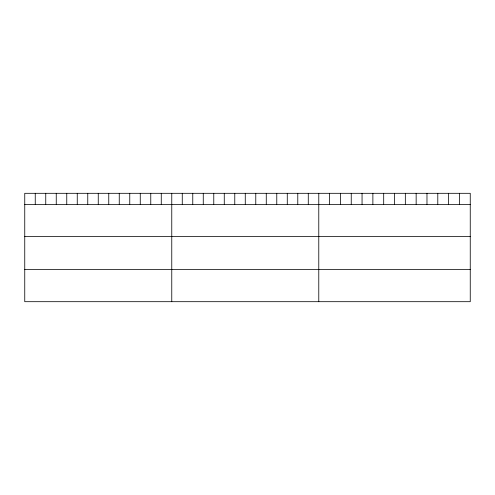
<?xml version="1.0" encoding="UTF-8"?>
<svg xmlns="http://www.w3.org/2000/svg" width="495" height="495" viewBox="0 0 495 495"><rect width="100%" height="100%" fill="white"/><g stroke="black" fill="none" stroke-linecap="round" stroke-linejoin="round"><path stroke-width="0.74" d="M470.25 204.392L470.25 301.69L24.75 301.69L24.75 193.31L470.25 193.31L470.25 204.392L24.75 204.392M24.75 236.499L470.25 236.499M24.75 269.583L470.25 269.583M459.428 193.31L459.428 204.392M448.612 193.31L448.612 204.392M437.79 193.31L437.79 204.392M426.975 193.31L426.975 204.392M416.153 193.31L416.153 204.392M405.337 193.31L405.337 204.392M394.515 193.31L394.515 204.392M383.693 193.31L383.693 204.392M372.877 193.31L372.877 204.392M362.055 193.31L362.055 204.392M351.24 193.31L351.24 204.392M340.418 193.31L340.418 204.392M329.602 193.31L329.602 204.392M318.78 193.31L318.78 301.69M308.28 193.31L308.28 204.392M297.78 193.31L297.78 204.392M287.279 193.31L287.279 204.392M276.773 193.31L276.773 204.392M266.273 193.31L266.273 204.392M255.773 193.31L255.773 204.392M245.273 193.31L245.273 204.392M234.772 193.31L234.772 204.392M224.272 193.31L224.272 204.392M213.772 193.31L213.772 204.392M203.266 193.31L203.266 204.392M192.765 193.31L192.765 204.392M182.265 193.31L182.265 204.392M171.765 193.31L171.765 301.69M161.265 193.31L161.265 204.392M150.765 193.31L150.765 204.392M140.264 193.31L140.264 204.392M129.758 193.31L129.758 204.392M119.258 193.31L119.258 204.392M108.758 193.31L108.758 204.392M98.258 193.31L98.258 204.392M87.757 193.31L87.757 204.392M77.257 193.31L77.257 204.392M66.757 193.31L66.757 204.392M56.251 193.31L56.251 204.392M45.75 193.31L45.75 204.392M35.25 193.31L35.25 204.392"/></g></svg>
